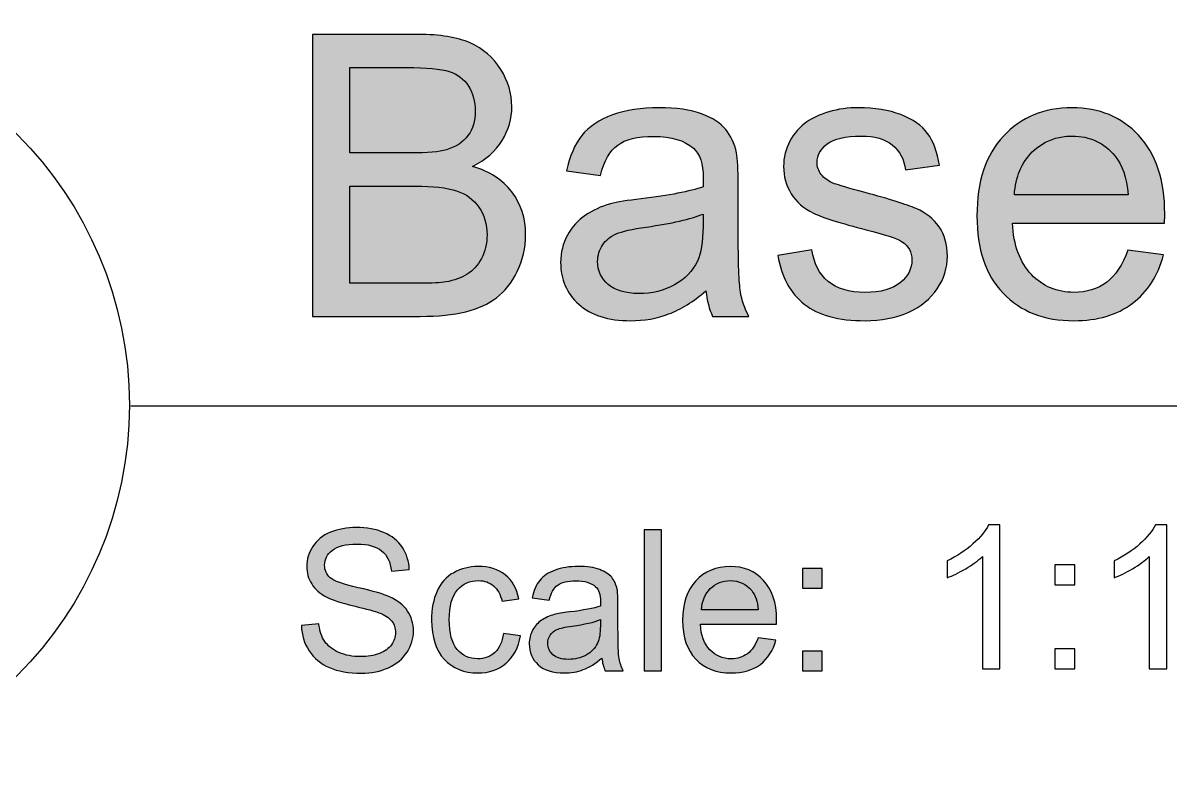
# Model space of a CAD drawing. Extents: x -3.7 to 85.1, y -41.7 to 15.
# Drawn here: x 64.53 to 72.62, y -41.71 to -36.32 of the extents above; entities that cross this region are included whole.
import ezdxf

# ---------------------------------------------------------------- set-up
doc = ezdxf.new("R2010")
doc.units = 0
doc.header["$MEASUREMENT"] = 0
doc.layers.add('LAYER_1', color=7, linetype='CONTINUOUS')

msp = doc.modelspace()

# ---------------------------------------------------------------- hatches: boundary and pattern name
at = {"layer": 'LAYER_1'}
h = msp.add_hatch(color=250, dxfattribs=at)
edge = h.paths.add_edge_path()
edge.add_spline(control_points=[(66.5744, -38.3877), (66.5744, -38.3877), (66.5744, -36.3989), (66.5744, -36.3989), (66.5744, -36.3989), (67.3206, -36.3989), (67.3206, -36.3989), (67.4724, -36.3989), (67.5942, -36.4188), (67.6863, -36.4591), (67.7779, -36.4994), (67.8498, -36.5614), (67.9016, -36.6452), (67.9538, -36.7285), (67.9798, -36.816), (67.9798, -36.9076), (67.9798, -36.9924), (67.9567, -37.0725), (67.9108, -37.1475), (67.865, -37.2224), (67.7956, -37.2831), (67.7025, -37.3294), (67.8228, -37.3646), (67.9155, -37.4247), (67.9798, -37.5099), (68.0446, -37.5947), (68.077, -37.6951), (68.077, -37.8109), (68.077, -37.9044), (68.0571, -37.9909), (68.0178, -38.071), (67.9784, -38.1511), (67.9298, -38.2127), (67.8719, -38.2562), (67.8141, -38.2993), (67.7414, -38.3321), (67.6544, -38.3543), (67.5669, -38.3766), (67.4599, -38.3877), (67.333, -38.3877), (67.333, -38.3877), (66.5744, -38.3877), (66.5744, -38.3877)], knot_values=[0, 0, 0, 0, 0.071429, 0.071429, 0.071429, 0.142857, 0.142857, 0.142857, 0.214286, 0.214286, 0.214286, 0.285714, 0.285714, 0.285714, 0.357143, 0.357143, 0.357143, 0.428571, 0.428571, 0.428571, 0.5, 0.5, 0.5, 0.571429, 0.571429, 0.571429, 0.642857, 0.642857, 0.642857, 0.714286, 0.714286, 0.714286, 0.785714, 0.785714, 0.785714, 0.857143, 0.857143, 0.857143, 0.928571, 0.928571, 0.928571, 1, 1, 1, 1], degree=3, periodic=1)
h = msp.add_hatch(color=250, dxfattribs=at)
edge = h.paths.add_edge_path()
edge.add_spline(control_points=[(66.8382, -37.235), (66.8382, -37.235), (67.2682, -37.235), (67.2682, -37.235), (67.385, -37.235), (67.4687, -37.2271), (67.5192, -37.2118), (67.5863, -37.1919), (67.6367, -37.1586), (67.6706, -37.1123), (67.7044, -37.066), (67.7215, -37.0081), (67.7215, -36.9382), (67.7215, -36.8721), (67.7058, -36.8137), (67.6738, -36.7637), (67.6424, -36.7133), (67.597, -36.6785), (67.5381, -36.66), (67.4794, -36.6415), (67.3784, -36.6322), (67.2359, -36.6322), (67.2359, -36.6322), (66.8382, -36.6322), (66.8382, -36.6322), (66.8382, -36.6322), (66.8382, -37.235), (66.8382, -37.235)], knot_values=[0, 0, 0, 0, 0.111111, 0.111111, 0.111111, 0.222222, 0.222222, 0.222222, 0.333333, 0.333333, 0.333333, 0.444444, 0.444444, 0.444444, 0.555556, 0.555556, 0.555556, 0.666667, 0.666667, 0.666667, 0.777778, 0.777778, 0.777778, 0.888889, 0.888889, 0.888889, 1, 1, 1, 1], degree=3, periodic=1)
h = msp.add_hatch(color=250, dxfattribs=at)
edge = h.paths.add_edge_path()
edge.add_spline(control_points=[(69.3492, -38.2071), (69.2584, -38.2844), (69.171, -38.3386), (69.0872, -38.3705), (69.0033, -38.4025), (68.9136, -38.4182), (68.8173, -38.4182), (68.659, -38.4182), (68.5372, -38.3798), (68.452, -38.3025), (68.3668, -38.2256), (68.3242, -38.127), (68.3242, -38.0071), (68.3242, -37.9368), (68.3404, -37.8725), (68.3724, -37.8141), (68.4048, -37.7558), (68.4469, -37.7095), (68.4987, -37.6743), (68.551, -37.6391), (68.6094, -37.6122), (68.6747, -37.5942), (68.7228, -37.5817), (68.7955, -37.5696), (68.8922, -37.5576), (69.0895, -37.5345), (69.2353, -37.5062), (69.3284, -37.4739), (69.3293, -37.4405), (69.3298, -37.4192), (69.3298, -37.4105), (69.3298, -37.3113), (69.3066, -37.2415), (69.2603, -37.2007), (69.1978, -37.1456), (69.1047, -37.1183), (68.9816, -37.1183), (68.8664, -37.1183), (68.7812, -37.1387), (68.7265, -37.179), (68.6715, -37.2193), (68.6312, -37.2905), (68.6048, -37.3933), (68.6048, -37.3933), (68.3659, -37.36), (68.3659, -37.36), (68.3876, -37.2576), (68.4233, -37.1748), (68.4733, -37.1118), (68.5233, -37.0489), (68.5956, -37.0007), (68.6899, -36.9665), (68.7839, -36.9327), (68.8936, -36.9156), (69.0177, -36.9156), (69.1409, -36.9156), (69.2413, -36.9298), (69.3186, -36.959), (69.3955, -36.9882), (69.4524, -37.0243), (69.4885, -37.0683), (69.5247, -37.1123), (69.5501, -37.1679), (69.5649, -37.235), (69.5727, -37.2767), (69.577, -37.3516), (69.577, -37.4595), (69.577, -37.4595), (69.577, -37.7836), (69.577, -37.7836), (69.577, -38.0099), (69.5821, -38.153), (69.5922, -38.2136), (69.6019, -38.2742), (69.6223, -38.3321), (69.6519, -38.3877), (69.6519, -38.3877), (69.3964, -38.3877), (69.3964, -38.3877), (69.3719, -38.3363), (69.3561, -38.2761), (69.3492, -38.2071)], knot_values=[0, 0, 0, 0, 0.037037, 0.037037, 0.037037, 0.074074, 0.074074, 0.074074, 0.111111, 0.111111, 0.111111, 0.148148, 0.148148, 0.148148, 0.185185, 0.185185, 0.185185, 0.222222, 0.222222, 0.222222, 0.259259, 0.259259, 0.259259, 0.296296, 0.296296, 0.296296, 0.333333, 0.333333, 0.333333, 0.37037, 0.37037, 0.37037, 0.407407, 0.407407, 0.407407, 0.444444, 0.444444, 0.444444, 0.481481, 0.481481, 0.481481, 0.518519, 0.518519, 0.518519, 0.555556, 0.555556, 0.555556, 0.592593, 0.592593, 0.592593, 0.62963, 0.62963, 0.62963, 0.666667, 0.666667, 0.666667, 0.703704, 0.703704, 0.703704, 0.740741, 0.740741, 0.740741, 0.777778, 0.777778, 0.777778, 0.814815, 0.814815, 0.814815, 0.851852, 0.851852, 0.851852, 0.888889, 0.888889, 0.888889, 0.925926, 0.925926, 0.925926, 0.962963, 0.962963, 0.962963, 1, 1, 1, 1], degree=3, periodic=1)
h = msp.add_hatch(color=250, dxfattribs=at)
edge = h.paths.add_edge_path()
edge.add_spline(control_points=[(69.8552, -37.9571), (69.8552, -37.9571), (70.0968, -37.9182), (70.0968, -37.9182), (70.1102, -38.015), (70.1482, -38.0891), (70.2102, -38.1409), (70.2722, -38.1923), (70.3593, -38.2182), (70.4704, -38.2182), (70.5829, -38.2182), (70.6662, -38.1956), (70.7208, -38.1497), (70.775, -38.1044), (70.8024, -38.0507), (70.8024, -37.9891), (70.8024, -37.934), (70.7779, -37.8905), (70.7292, -37.859), (70.695, -37.8373), (70.6116, -37.8099), (70.4792, -37.7761), (70.3005, -37.7312), (70.177, -37.6924), (70.1075, -37.6595), (70.0385, -37.6261), (69.9862, -37.5808), (69.9505, -37.5224), (69.9149, -37.4646), (69.8968, -37.4002), (69.8968, -37.3299), (69.8968, -37.2656), (69.9116, -37.2062), (69.9408, -37.1516), (69.9704, -37.097), (70.0102, -37.0516), (70.0607, -37.0155), (70.0987, -36.9878), (70.1505, -36.9641), (70.2158, -36.9447), (70.2816, -36.9253), (70.3515, -36.9156), (70.4264, -36.9156), (70.5394, -36.9156), (70.6384, -36.9318), (70.7236, -36.9646), (70.8093, -36.997), (70.8722, -37.0415), (70.913, -37.097), (70.9533, -37.153), (70.9815, -37.2276), (70.9968, -37.321), (70.9968, -37.321), (70.7579, -37.3544), (70.7579, -37.3544), (70.7473, -37.2794), (70.7158, -37.2206), (70.6639, -37.1784), (70.6121, -37.1364), (70.5389, -37.1156), (70.4441, -37.1156), (70.3324, -37.1156), (70.2524, -37.1341), (70.2047, -37.1711), (70.157, -37.2082), (70.133, -37.2516), (70.133, -37.3012), (70.133, -37.3326), (70.1427, -37.3613), (70.1626, -37.3868), (70.1824, -37.4127), (70.2135, -37.4345), (70.2561, -37.4516), (70.2807, -37.4609), (70.3519, -37.4817), (70.4713, -37.5142), (70.6436, -37.5599), (70.7639, -37.5979), (70.8324, -37.6271), (70.901, -37.6562), (70.9547, -37.6993), (70.9936, -37.7548), (71.0329, -37.8109), (71.0523, -37.8803), (71.0523, -37.9636), (71.0523, -38.0447), (71.0287, -38.121), (70.981, -38.1928), (70.9333, -38.2645), (70.8648, -38.3201), (70.7755, -38.3594), (70.6857, -38.3988), (70.5843, -38.4182), (70.4713, -38.4182), (70.2843, -38.4182), (70.1413, -38.3793), (70.0431, -38.302), (69.945, -38.2242), (69.8825, -38.1095), (69.8552, -37.9571)], knot_values=[0, 0, 0, 0, 0.030303, 0.030303, 0.030303, 0.060606, 0.060606, 0.060606, 0.090909, 0.090909, 0.090909, 0.121212, 0.121212, 0.121212, 0.151515, 0.151515, 0.151515, 0.181818, 0.181818, 0.181818, 0.212121, 0.212121, 0.212121, 0.242424, 0.242424, 0.242424, 0.272727, 0.272727, 0.272727, 0.30303, 0.30303, 0.30303, 0.333333, 0.333333, 0.333333, 0.363636, 0.363636, 0.363636, 0.393939, 0.393939, 0.393939, 0.424242, 0.424242, 0.424242, 0.454545, 0.454545, 0.454545, 0.484848, 0.484848, 0.484848, 0.515152, 0.515152, 0.515152, 0.545455, 0.545455, 0.545455, 0.575758, 0.575758, 0.575758, 0.606061, 0.606061, 0.606061, 0.636364, 0.636364, 0.636364, 0.666667, 0.666667, 0.666667, 0.69697, 0.69697, 0.69697, 0.727273, 0.727273, 0.727273, 0.757576, 0.757576, 0.757576, 0.787879, 0.787879, 0.787879, 0.818182, 0.818182, 0.818182, 0.848485, 0.848485, 0.848485, 0.878788, 0.878788, 0.878788, 0.909091, 0.909091, 0.909091, 0.939394, 0.939394, 0.939394, 0.969697, 0.969697, 0.969697, 1, 1, 1, 1], degree=3, periodic=1)
h = msp.add_hatch(color=250, dxfattribs=at)
edge = h.paths.add_edge_path()
edge.add_spline(control_points=[(72.3245, -37.921), (72.3245, -37.921), (72.5773, -37.9544), (72.5773, -37.9544), (72.5379, -38.1011), (72.4643, -38.2155), (72.3569, -38.2965), (72.2496, -38.3775), (72.1124, -38.4182), (71.9453, -38.4182), (71.7352, -38.4182), (71.5685, -38.3534), (71.4454, -38.2238), (71.3222, -38.0946), (71.2607, -37.9127), (71.2607, -37.6789), (71.2607, -37.4373), (71.3227, -37.2493), (71.4473, -37.116), (71.5718, -36.9822), (71.7333, -36.9156), (71.9319, -36.9156), (72.1241, -36.9156), (72.281, -36.9808), (72.4027, -37.1118), (72.5245, -37.2428), (72.5856, -37.427), (72.5856, -37.6645), (72.5856, -37.6789), (72.5852, -37.7007), (72.5842, -37.7294), (72.5842, -37.7294), (71.5107, -37.7294), (71.5107, -37.7294), (71.5199, -37.8872), (71.5644, -38.0085), (71.6449, -38.0923), (71.725, -38.1761), (71.8255, -38.2182), (71.9453, -38.2182), (72.0347, -38.2182), (72.1111, -38.1947), (72.1741, -38.1474), (72.2375, -38.1002), (72.2875, -38.0247), (72.3245, -37.921)], knot_values=[0, 0, 0, 0, 0.066667, 0.066667, 0.066667, 0.133333, 0.133333, 0.133333, 0.2, 0.2, 0.2, 0.266667, 0.266667, 0.266667, 0.333333, 0.333333, 0.333333, 0.4, 0.4, 0.4, 0.466667, 0.466667, 0.466667, 0.533333, 0.533333, 0.533333, 0.6, 0.6, 0.6, 0.666667, 0.666667, 0.666667, 0.733333, 0.733333, 0.733333, 0.8, 0.8, 0.8, 0.866667, 0.866667, 0.866667, 0.933333, 0.933333, 0.933333, 1, 1, 1, 1], degree=3, periodic=1)
h = msp.add_hatch(color=250, dxfattribs=at)
edge = h.paths.add_edge_path()
edge.add_spline(control_points=[(71.5246, -37.5294), (71.5246, -37.5294), (72.3273, -37.5294), (72.3273, -37.5294), (72.3166, -37.4081), (72.2856, -37.3173), (72.2352, -37.2567), (72.1579, -37.1627), (72.0569, -37.1156), (71.9333, -37.1156), (71.8213, -37.1156), (71.7273, -37.153), (71.651, -37.228), (71.575, -37.303), (71.5329, -37.4035), (71.5246, -37.5294)], knot_values=[0, 0, 0, 0, 0.2, 0.2, 0.2, 0.4, 0.4, 0.4, 0.6, 0.6, 0.6, 0.8, 0.8, 0.8, 1, 1, 1, 1], degree=3, periodic=1)
h = msp.add_hatch(color=250, dxfattribs=at)
edge = h.paths.add_edge_path()
edge.add_spline(control_points=[(66.8382, -38.1544), (66.8382, -38.1544), (67.3336, -38.1544), (67.3336, -38.1544), (67.4187, -38.1544), (67.4784, -38.1511), (67.5132, -38.1447), (67.5733, -38.134), (67.6243, -38.1159), (67.665, -38.0904), (67.7058, -38.065), (67.7391, -38.0279), (67.7655, -37.9793), (67.7918, -37.9308), (67.8048, -37.8747), (67.8048, -37.8113), (67.8048, -37.7368), (67.7858, -37.6724), (67.7474, -37.6173), (67.7095, -37.5623), (67.6567, -37.5238), (67.5891, -37.5016), (67.5219, -37.4794), (67.4247, -37.4683), (67.2984, -37.4683), (67.2984, -37.4683), (66.8382, -37.4683), (66.8382, -37.4683), (66.8382, -37.4683), (66.8382, -38.1544), (66.8382, -38.1544)], knot_values=[0, 0, 0, 0, 0.1, 0.1, 0.1, 0.2, 0.2, 0.2, 0.3, 0.3, 0.3, 0.4, 0.4, 0.4, 0.5, 0.5, 0.5, 0.6, 0.6, 0.6, 0.7, 0.7, 0.7, 0.8, 0.8, 0.8, 0.9, 0.9, 0.9, 1, 1, 1, 1], degree=3, periodic=1)
h = msp.add_hatch(color=250, dxfattribs=at)
edge = h.paths.add_edge_path()
edge.add_spline(control_points=[(69.3298, -37.6655), (69.2408, -37.7016), (69.1075, -37.7321), (68.9298, -37.7572), (68.8288, -37.7715), (68.7576, -37.7877), (68.7158, -37.8058), (68.6742, -37.8238), (68.6422, -37.8502), (68.6196, -37.8845), (68.5969, -37.9192), (68.5853, -37.9576), (68.5853, -38.0002), (68.5853, -38.0645), (68.6099, -38.1187), (68.6594, -38.1618), (68.7089, -38.2048), (68.7812, -38.2266), (68.8761, -38.2266), (68.9701, -38.2266), (69.0539, -38.2062), (69.1275, -38.165), (69.2006, -38.1242), (69.2547, -38.0682), (69.289, -37.9975), (69.3154, -37.9424), (69.3284, -37.8613), (69.3284, -37.7544), (69.3284, -37.7544), (69.3298, -37.6655), (69.3298, -37.6655)], knot_values=[0, 0, 0, 0, 0.1, 0.1, 0.1, 0.2, 0.2, 0.2, 0.3, 0.3, 0.3, 0.4, 0.4, 0.4, 0.5, 0.5, 0.5, 0.6, 0.6, 0.6, 0.7, 0.7, 0.7, 0.8, 0.8, 0.8, 0.9, 0.9, 0.9, 1, 1, 1, 1], degree=3, periodic=1)
h = msp.add_hatch(color=250, dxfattribs=at)
edge = h.paths.add_edge_path()
edge.add_spline(control_points=[(66.4955, -40.5683), (66.4955, -40.5683), (66.619, -40.5572), (66.619, -40.5572), (66.6248, -40.6072), (66.6385, -40.6481), (66.6601, -40.6803), (66.6816, -40.7122), (66.7149, -40.7381), (66.76, -40.7581), (66.8052, -40.7778), (66.8561, -40.7877), (66.9125, -40.7877), (66.9627, -40.7877), (67.007, -40.7803), (67.0454, -40.7653), (67.0838, -40.7502), (67.1123, -40.7296), (67.131, -40.7035), (67.1498, -40.6773), (67.1593, -40.6488), (67.1593, -40.6182), (67.1593, -40.5872), (67.1503, -40.5601), (67.1322, -40.5367), (67.1142, -40.5136), (67.0844, -40.4942), (67.0427, -40.4782), (67.016, -40.468), (66.957, -40.4518), (66.8656, -40.4299), (66.7741, -40.4079), (66.7102, -40.3873), (66.6737, -40.3678), (66.6262, -40.3428), (66.591, -40.3118), (66.5679, -40.275), (66.5445, -40.2382), (66.533, -40.1967), (66.533, -40.1512), (66.533, -40.1007), (66.5473, -40.0537), (66.5758, -40.0102), (66.6042, -39.9665), (66.6456, -39.9333), (66.7005, -39.9107), (66.7552, -39.8879), (66.8161, -39.8766), (66.883, -39.8766), (66.9565, -39.8766), (67.0216, -39.8885), (67.0778, -39.9123), (67.1341, -39.9358), (67.1773, -39.9708), (67.2077, -40.0171), (67.238, -40.0632), (67.2542, -40.1155), (67.2565, -40.1739), (67.2565, -40.1739), (67.1301, -40.1836), (67.1301, -40.1836), (67.1235, -40.1208), (67.1005, -40.0734), (67.0614, -40.0414), (67.0223, -40.0093), (66.9644, -39.9933), (66.8881, -39.9933), (66.8084, -39.9933), (66.7503, -40.0078), (66.7139, -40.037), (66.6776, -40.0662), (66.6593, -40.1013), (66.6593, -40.1426), (66.6593, -40.1782), (66.6722, -40.2076), (66.6979, -40.2307), (66.7235, -40.2537), (66.7895, -40.2776), (66.8964, -40.3016), (67.0033, -40.3259), (67.0767, -40.347), (67.1165, -40.365), (67.1741, -40.3916), (67.217, -40.4252), (67.2445, -40.4662), (67.2721, -40.5069), (67.2857, -40.5539), (67.2857, -40.6072), (67.2857, -40.6601), (67.2707, -40.7097), (67.2404, -40.7564), (67.21, -40.8032), (67.1667, -40.8396), (67.11, -40.8655), (67.0533, -40.8914), (66.9896, -40.9044), (66.9186, -40.9044), (66.8288, -40.9044), (66.7536, -40.8911), (66.6929, -40.865), (66.632, -40.8388), (66.5846, -40.7995), (66.5501, -40.7467), (66.5153, -40.6942), (66.4973, -40.6347), (66.4955, -40.5683)], knot_values=[0, 0, 0, 0, 0.028571, 0.028571, 0.028571, 0.057143, 0.057143, 0.057143, 0.085714, 0.085714, 0.085714, 0.114286, 0.114286, 0.114286, 0.142857, 0.142857, 0.142857, 0.171429, 0.171429, 0.171429, 0.2, 0.2, 0.2, 0.228571, 0.228571, 0.228571, 0.257143, 0.257143, 0.257143, 0.285714, 0.285714, 0.285714, 0.314286, 0.314286, 0.314286, 0.342857, 0.342857, 0.342857, 0.371429, 0.371429, 0.371429, 0.4, 0.4, 0.4, 0.428571, 0.428571, 0.428571, 0.457143, 0.457143, 0.457143, 0.485714, 0.485714, 0.485714, 0.514286, 0.514286, 0.514286, 0.542857, 0.542857, 0.542857, 0.571429, 0.571429, 0.571429, 0.6, 0.6, 0.6, 0.628571, 0.628571, 0.628571, 0.657143, 0.657143, 0.657143, 0.685714, 0.685714, 0.685714, 0.714286, 0.714286, 0.714286, 0.742857, 0.742857, 0.742857, 0.771429, 0.771429, 0.771429, 0.8, 0.8, 0.8, 0.828571, 0.828571, 0.828571, 0.857143, 0.857143, 0.857143, 0.885714, 0.885714, 0.885714, 0.914286, 0.914286, 0.914286, 0.942857, 0.942857, 0.942857, 0.971429, 0.971429, 0.971429, 1, 1, 1, 1], degree=3, periodic=1)
h = msp.add_hatch(color=250, dxfattribs=at)
edge = h.paths.add_edge_path()
edge.add_spline(control_points=[(68.9136, -40.8877), (68.9136, -40.8877), (68.9136, -39.8933), (68.9136, -39.8933), (68.9136, -39.8933), (69.0359, -39.8933), (69.0359, -39.8933), (69.0359, -39.8933), (69.0359, -40.8877), (69.0359, -40.8877), (69.0359, -40.8877), (68.9136, -40.8877), (68.9136, -40.8877)], knot_values=[0, 0, 0, 0, 0.25, 0.25, 0.25, 0.5, 0.5, 0.5, 0.75, 0.75, 0.75, 1, 1, 1, 1], degree=3, periodic=1)
h = msp.add_hatch(color=250, dxfattribs=at)
edge = h.paths.add_edge_path()
edge.add_spline(control_points=[(67.9204, -40.6239), (67.9204, -40.6239), (68.0399, -40.6404), (68.0399, -40.6404), (68.0267, -40.7227), (67.9933, -40.7868), (67.9394, -40.8333), (67.8855, -40.8798), (67.819, -40.903), (67.7405, -40.903), (67.6422, -40.903), (67.563, -40.8708), (67.5033, -40.8065), (67.4433, -40.7421), (67.4135, -40.6499), (67.4135, -40.5301), (67.4135, -40.4523), (67.4264, -40.3844), (67.4521, -40.3261), (67.4779, -40.2681), (67.517, -40.2243), (67.5697, -40.1954), (67.6222, -40.1662), (67.6794, -40.1516), (67.7415, -40.1516), (67.8195, -40.1516), (67.8836, -40.1713), (67.9331, -40.2109), (67.9829, -40.2504), (68.0148, -40.3067), (68.0287, -40.3794), (68.0287, -40.3794), (67.9107, -40.3975), (67.9107, -40.3975), (67.8993, -40.349), (67.8795, -40.3127), (67.8505, -40.2881), (67.8218, -40.2639), (67.7871, -40.2516), (67.7463, -40.2516), (67.6847, -40.2516), (67.6347, -40.2736), (67.5961, -40.3176), (67.5576, -40.3618), (67.5385, -40.4312), (67.5385, -40.5266), (67.5385, -40.6233), (67.557, -40.6935), (67.594, -40.7372), (67.6313, -40.781), (67.6796, -40.803), (67.7391, -40.803), (67.7873, -40.803), (67.8273, -40.7884), (67.8593, -40.759), (67.8915, -40.7299), (67.9118, -40.6847), (67.9204, -40.6239)], knot_values=[0, 0, 0, 0, 0.052632, 0.052632, 0.052632, 0.105263, 0.105263, 0.105263, 0.157895, 0.157895, 0.157895, 0.210526, 0.210526, 0.210526, 0.263158, 0.263158, 0.263158, 0.315789, 0.315789, 0.315789, 0.368421, 0.368421, 0.368421, 0.421053, 0.421053, 0.421053, 0.473684, 0.473684, 0.473684, 0.526316, 0.526316, 0.526316, 0.578947, 0.578947, 0.578947, 0.631579, 0.631579, 0.631579, 0.684211, 0.684211, 0.684211, 0.736842, 0.736842, 0.736842, 0.789474, 0.789474, 0.789474, 0.842105, 0.842105, 0.842105, 0.894737, 0.894737, 0.894737, 0.947368, 0.947368, 0.947368, 1, 1, 1, 1], degree=3, periodic=1)
h = msp.add_hatch(color=250, dxfattribs=at)
edge = h.paths.add_edge_path()
edge.add_spline(control_points=[(68.6148, -40.7974), (68.5695, -40.8361), (68.5257, -40.8632), (68.4839, -40.8791), (68.4419, -40.8951), (68.397, -40.903), (68.3489, -40.903), (68.2698, -40.903), (68.2088, -40.8838), (68.1662, -40.8451), (68.1236, -40.8067), (68.1024, -40.7574), (68.1024, -40.6975), (68.1024, -40.6622), (68.1104, -40.6301), (68.1264, -40.6009), (68.1427, -40.5717), (68.1637, -40.5486), (68.1896, -40.531), (68.2158, -40.5134), (68.245, -40.4999), (68.2776, -40.491), (68.3016, -40.4847), (68.338, -40.4787), (68.3864, -40.4727), (68.485, -40.4611), (68.5579, -40.447), (68.6044, -40.4307), (68.6049, -40.4141), (68.6051, -40.4035), (68.6051, -40.399), (68.6051, -40.3496), (68.5936, -40.3146), (68.5704, -40.2942), (68.5392, -40.2667), (68.4927, -40.253), (68.431, -40.253), (68.3735, -40.253), (68.3308, -40.2632), (68.3035, -40.2833), (68.2759, -40.3035), (68.2559, -40.3391), (68.2426, -40.3905), (68.2426, -40.3905), (68.1232, -40.3738), (68.1232, -40.3738), (68.1341, -40.3227), (68.1519, -40.2812), (68.1769, -40.2498), (68.2019, -40.2183), (68.238, -40.1942), (68.2853, -40.1771), (68.3322, -40.1602), (68.3871, -40.1516), (68.4491, -40.1516), (68.5107, -40.1516), (68.5609, -40.1587), (68.5996, -40.1733), (68.638, -40.1879), (68.6664, -40.206), (68.6845, -40.228), (68.7026, -40.25), (68.7153, -40.2778), (68.7227, -40.3113), (68.7267, -40.3321), (68.7287, -40.3696), (68.7287, -40.4236), (68.7287, -40.4236), (68.7287, -40.5856), (68.7287, -40.5856), (68.7287, -40.6988), (68.7313, -40.7704), (68.7364, -40.8007), (68.7413, -40.831), (68.7514, -40.8599), (68.7662, -40.8877), (68.7662, -40.8877), (68.6384, -40.8877), (68.6384, -40.8877), (68.6262, -40.862), (68.6183, -40.8319), (68.6148, -40.7974)], knot_values=[0, 0, 0, 0, 0.037037, 0.037037, 0.037037, 0.074074, 0.074074, 0.074074, 0.111111, 0.111111, 0.111111, 0.148148, 0.148148, 0.148148, 0.185185, 0.185185, 0.185185, 0.222222, 0.222222, 0.222222, 0.259259, 0.259259, 0.259259, 0.296296, 0.296296, 0.296296, 0.333333, 0.333333, 0.333333, 0.37037, 0.37037, 0.37037, 0.407407, 0.407407, 0.407407, 0.444444, 0.444444, 0.444444, 0.481481, 0.481481, 0.481481, 0.518519, 0.518519, 0.518519, 0.555556, 0.555556, 0.555556, 0.592593, 0.592593, 0.592593, 0.62963, 0.62963, 0.62963, 0.666667, 0.666667, 0.666667, 0.703704, 0.703704, 0.703704, 0.740741, 0.740741, 0.740741, 0.777778, 0.777778, 0.777778, 0.814815, 0.814815, 0.814815, 0.851852, 0.851852, 0.851852, 0.888889, 0.888889, 0.888889, 0.925926, 0.925926, 0.925926, 0.962963, 0.962963, 0.962963, 1, 1, 1, 1], degree=3, periodic=1)
h = msp.add_hatch(color=250, dxfattribs=at)
edge = h.paths.add_edge_path()
edge.add_spline(control_points=[(69.7167, -40.6544), (69.7167, -40.6544), (69.843, -40.671), (69.843, -40.671), (69.8233, -40.7444), (69.7865, -40.8016), (69.7329, -40.8421), (69.6792, -40.8826), (69.6107, -40.903), (69.5271, -40.903), (69.422, -40.903), (69.3387, -40.8705), (69.2771, -40.8058), (69.2155, -40.7412), (69.1847, -40.6502), (69.1847, -40.5333), (69.1847, -40.4124), (69.2158, -40.3185), (69.278, -40.2519), (69.3403, -40.185), (69.421, -40.1516), (69.5204, -40.1516), (69.6164, -40.1516), (69.6949, -40.1842), (69.7558, -40.2498), (69.8167, -40.3153), (69.8472, -40.4074), (69.8472, -40.5262), (69.8472, -40.5333), (69.847, -40.5442), (69.8465, -40.5585), (69.8465, -40.5585), (69.3097, -40.5585), (69.3097, -40.5585), (69.3144, -40.6375), (69.3366, -40.6981), (69.3768, -40.74), (69.4169, -40.7819), (69.4671, -40.803), (69.5271, -40.803), (69.5718, -40.803), (69.6099, -40.7912), (69.6414, -40.7676), (69.6732, -40.7439), (69.6981, -40.7062), (69.7167, -40.6544)], knot_values=[0, 0, 0, 0, 0.066667, 0.066667, 0.066667, 0.133333, 0.133333, 0.133333, 0.2, 0.2, 0.2, 0.266667, 0.266667, 0.266667, 0.333333, 0.333333, 0.333333, 0.4, 0.4, 0.4, 0.466667, 0.466667, 0.466667, 0.533333, 0.533333, 0.533333, 0.6, 0.6, 0.6, 0.666667, 0.666667, 0.666667, 0.733333, 0.733333, 0.733333, 0.8, 0.8, 0.8, 0.866667, 0.866667, 0.866667, 0.933333, 0.933333, 0.933333, 1, 1, 1, 1], degree=3, periodic=1)
h = msp.add_hatch(color=250, dxfattribs=at)
edge = h.paths.add_edge_path()
edge.add_spline(control_points=[(70.0308, -40.3058), (70.0308, -40.3058), (70.0308, -40.1669), (70.0308, -40.1669), (70.0308, -40.1669), (70.1696, -40.1669), (70.1696, -40.1669), (70.1696, -40.1669), (70.1696, -40.3058), (70.1696, -40.3058), (70.1696, -40.3058), (70.0308, -40.3058), (70.0308, -40.3058)], knot_values=[0, 0, 0, 0, 0.25, 0.25, 0.25, 0.5, 0.5, 0.5, 0.75, 0.75, 0.75, 1, 1, 1, 1], degree=3, periodic=1)
h = msp.add_hatch(color=250, dxfattribs=at)
edge = h.paths.add_edge_path()
edge.add_spline(control_points=[(69.3167, -40.4585), (69.3167, -40.4585), (69.7181, -40.4585), (69.7181, -40.4585), (69.7127, -40.3979), (69.6972, -40.3525), (69.672, -40.3222), (69.6333, -40.2752), (69.5829, -40.2516), (69.5211, -40.2516), (69.465, -40.2516), (69.4181, -40.2704), (69.3799, -40.3078), (69.3419, -40.3453), (69.3209, -40.3956), (69.3167, -40.4585)], knot_values=[0, 0, 0, 0, 0.2, 0.2, 0.2, 0.4, 0.4, 0.4, 0.6, 0.6, 0.6, 0.8, 0.8, 0.8, 1, 1, 1, 1], degree=3, periodic=1)
h = msp.add_hatch(color=250, dxfattribs=at)
edge = h.paths.add_edge_path()
edge.add_spline(control_points=[(68.6051, -40.5266), (68.5607, -40.5447), (68.494, -40.5599), (68.4051, -40.5725), (68.3547, -40.5796), (68.319, -40.5877), (68.2981, -40.5967), (68.2773, -40.6058), (68.2613, -40.619), (68.2501, -40.6361), (68.2387, -40.6535), (68.233, -40.6727), (68.233, -40.6939), (68.233, -40.7261), (68.2452, -40.7532), (68.2699, -40.7747), (68.2947, -40.7963), (68.3308, -40.8071), (68.3782, -40.8071), (68.4253, -40.8071), (68.4672, -40.797), (68.5039, -40.7764), (68.5405, -40.756), (68.5676, -40.7279), (68.5847, -40.6926), (68.5979, -40.665), (68.6044, -40.6245), (68.6044, -40.571), (68.6044, -40.571), (68.6051, -40.5266), (68.6051, -40.5266)], knot_values=[0, 0, 0, 0, 0.1, 0.1, 0.1, 0.2, 0.2, 0.2, 0.3, 0.3, 0.3, 0.4, 0.4, 0.4, 0.5, 0.5, 0.5, 0.6, 0.6, 0.6, 0.7, 0.7, 0.7, 0.8, 0.8, 0.8, 0.9, 0.9, 0.9, 1, 1, 1, 1], degree=3, periodic=1)
h = msp.add_hatch(color=250, dxfattribs=at)
edge = h.paths.add_edge_path()
edge.add_spline(control_points=[(70.0308, -40.8877), (70.0308, -40.8877), (70.0308, -40.7488), (70.0308, -40.7488), (70.0308, -40.7488), (70.1696, -40.7488), (70.1696, -40.7488), (70.1696, -40.7488), (70.1696, -40.8877), (70.1696, -40.8877), (70.1696, -40.8877), (70.0308, -40.8877), (70.0308, -40.8877)], knot_values=[0, 0, 0, 0, 0.25, 0.25, 0.25, 0.5, 0.5, 0.5, 0.75, 0.75, 0.75, 1, 1, 1, 1], degree=3, periodic=1)

# ---------------------------------------------------------------- linework, layer by layer
at = {"layer": 'LAYER_1', "color": 250}
for points, knots in [([(65.2816, -39.0127), (65.2816, -37.5243), (64.075, -36.3177), (62.5865, -36.3177), (61.0981, -36.3177), (59.8916, -37.5243), (59.8916, -39.0127), (59.8916, -40.5011), (61.0981, -41.7076), (62.5865, -41.7076), (64.075, -41.7076), (65.2816, -40.5011), (65.2816, -39.0127)], [0, 0, 0, 0, 0.25, 0.25, 0.25, 0.5, 0.5, 0.5, 0.75, 0.75, 0.75, 1, 1, 1, 1]), ([(66.5744, -38.3877), (66.5744, -38.3877), (66.5744, -36.3989), (66.5744, -36.3989), (66.5744, -36.3989), (67.3206, -36.3989), (67.3206, -36.3989), (67.4724, -36.3989), (67.5942, -36.4188), (67.6863, -36.4591), (67.7779, -36.4994), (67.8498, -36.5614), (67.9016, -36.6452), (67.9538, -36.7285), (67.9798, -36.816), (67.9798, -36.9076), (67.9798, -36.9924), (67.9567, -37.0725), (67.9108, -37.1475), (67.865, -37.2224), (67.7956, -37.2831), (67.7025, -37.3294), (67.8228, -37.3646), (67.9155, -37.4247), (67.9798, -37.5099), (68.0446, -37.5947), (68.077, -37.6951), (68.077, -37.8109), (68.077, -37.9044), (68.0571, -37.9909), (68.0178, -38.071), (67.9784, -38.1511), (67.9298, -38.2127), (67.8719, -38.2562), (67.8141, -38.2993), (67.7414, -38.3321), (67.6544, -38.3543), (67.5669, -38.3766), (67.4599, -38.3877), (67.333, -38.3877), (67.333, -38.3877), (66.5744, -38.3877), (66.5744, -38.3877)], [0, 0, 0, 0, 0.071429, 0.071429, 0.071429, 0.142857, 0.142857, 0.142857, 0.214286, 0.214286, 0.214286, 0.285714, 0.285714, 0.285714, 0.357143, 0.357143, 0.357143, 0.428571, 0.428571, 0.428571, 0.5, 0.5, 0.5, 0.571429, 0.571429, 0.571429, 0.642857, 0.642857, 0.642857, 0.714286, 0.714286, 0.714286, 0.785714, 0.785714, 0.785714, 0.857143, 0.857143, 0.857143, 0.928571, 0.928571, 0.928571, 1, 1, 1, 1]), ([(66.8382, -37.235), (66.8382, -37.235), (67.2682, -37.235), (67.2682, -37.235), (67.385, -37.235), (67.4687, -37.2271), (67.5192, -37.2118), (67.5863, -37.1919), (67.6367, -37.1586), (67.6706, -37.1123), (67.7044, -37.066), (67.7215, -37.0081), (67.7215, -36.9382), (67.7215, -36.8721), (67.7058, -36.8137), (67.6738, -36.7637), (67.6424, -36.7133), (67.597, -36.6785), (67.5381, -36.66), (67.4794, -36.6415), (67.3784, -36.6322), (67.2359, -36.6322), (67.2359, -36.6322), (66.8382, -36.6322), (66.8382, -36.6322), (66.8382, -36.6322), (66.8382, -37.235), (66.8382, -37.235)], [0, 0, 0, 0, 0.111111, 0.111111, 0.111111, 0.222222, 0.222222, 0.222222, 0.333333, 0.333333, 0.333333, 0.444444, 0.444444, 0.444444, 0.555556, 0.555556, 0.555556, 0.666667, 0.666667, 0.666667, 0.777778, 0.777778, 0.777778, 0.888889, 0.888889, 0.888889, 1, 1, 1, 1]), ([(69.3492, -38.2071), (69.2584, -38.2844), (69.171, -38.3386), (69.0872, -38.3705), (69.0033, -38.4025), (68.9136, -38.4182), (68.8173, -38.4182), (68.659, -38.4182), (68.5372, -38.3798), (68.452, -38.3025), (68.3668, -38.2256), (68.3242, -38.127), (68.3242, -38.0071), (68.3242, -37.9368), (68.3404, -37.8725), (68.3724, -37.8141), (68.4048, -37.7558), (68.4469, -37.7095), (68.4987, -37.6743), (68.551, -37.6391), (68.6094, -37.6122), (68.6747, -37.5942), (68.7228, -37.5817), (68.7955, -37.5696), (68.8922, -37.5576), (69.0895, -37.5345), (69.2353, -37.5062), (69.3284, -37.4739), (69.3293, -37.4405), (69.3298, -37.4192), (69.3298, -37.4105), (69.3298, -37.3113), (69.3066, -37.2415), (69.2603, -37.2007), (69.1978, -37.1456), (69.1047, -37.1183), (68.9816, -37.1183), (68.8664, -37.1183), (68.7812, -37.1387), (68.7265, -37.179), (68.6715, -37.2193), (68.6312, -37.2905), (68.6048, -37.3933), (68.6048, -37.3933), (68.3659, -37.36), (68.3659, -37.36), (68.3876, -37.2576), (68.4233, -37.1748), (68.4733, -37.1118), (68.5233, -37.0489), (68.5956, -37.0007), (68.6899, -36.9665), (68.7839, -36.9327), (68.8936, -36.9156), (69.0177, -36.9156), (69.1409, -36.9156), (69.2413, -36.9298), (69.3186, -36.959), (69.3955, -36.9882), (69.4524, -37.0243), (69.4885, -37.0683), (69.5247, -37.1123), (69.5501, -37.1679), (69.5649, -37.235), (69.5727, -37.2767), (69.577, -37.3516), (69.577, -37.4595), (69.577, -37.4595), (69.577, -37.7836), (69.577, -37.7836), (69.577, -38.0099), (69.5821, -38.153), (69.5922, -38.2136), (69.6019, -38.2742), (69.6223, -38.3321), (69.6519, -38.3877), (69.6519, -38.3877), (69.3964, -38.3877), (69.3964, -38.3877), (69.3719, -38.3363), (69.3561, -38.2761), (69.3492, -38.2071)], [0, 0, 0, 0, 0.037037, 0.037037, 0.037037, 0.074074, 0.074074, 0.074074, 0.111111, 0.111111, 0.111111, 0.148148, 0.148148, 0.148148, 0.185185, 0.185185, 0.185185, 0.222222, 0.222222, 0.222222, 0.259259, 0.259259, 0.259259, 0.296296, 0.296296, 0.296296, 0.333333, 0.333333, 0.333333, 0.37037, 0.37037, 0.37037, 0.407407, 0.407407, 0.407407, 0.444444, 0.444444, 0.444444, 0.481481, 0.481481, 0.481481, 0.518519, 0.518519, 0.518519, 0.555556, 0.555556, 0.555556, 0.592593, 0.592593, 0.592593, 0.62963, 0.62963, 0.62963, 0.666667, 0.666667, 0.666667, 0.703704, 0.703704, 0.703704, 0.740741, 0.740741, 0.740741, 0.777778, 0.777778, 0.777778, 0.814815, 0.814815, 0.814815, 0.851852, 0.851852, 0.851852, 0.888889, 0.888889, 0.888889, 0.925926, 0.925926, 0.925926, 0.962963, 0.962963, 0.962963, 1, 1, 1, 1]), ([(69.8552, -37.9571), (69.8552, -37.9571), (70.0968, -37.9182), (70.0968, -37.9182), (70.1102, -38.015), (70.1482, -38.0891), (70.2102, -38.1409), (70.2722, -38.1923), (70.3593, -38.2182), (70.4704, -38.2182), (70.5829, -38.2182), (70.6662, -38.1956), (70.7208, -38.1497), (70.775, -38.1044), (70.8024, -38.0507), (70.8024, -37.9891), (70.8024, -37.934), (70.7779, -37.8905), (70.7292, -37.859), (70.695, -37.8373), (70.6116, -37.8099), (70.4792, -37.7761), (70.3005, -37.7312), (70.177, -37.6924), (70.1075, -37.6595), (70.0385, -37.6261), (69.9862, -37.5808), (69.9505, -37.5224), (69.9149, -37.4646), (69.8968, -37.4002), (69.8968, -37.3299), (69.8968, -37.2656), (69.9116, -37.2062), (69.9408, -37.1516), (69.9704, -37.097), (70.0102, -37.0516), (70.0607, -37.0155), (70.0987, -36.9878), (70.1505, -36.9641), (70.2158, -36.9447), (70.2816, -36.9253), (70.3515, -36.9156), (70.4264, -36.9156), (70.5394, -36.9156), (70.6384, -36.9318), (70.7236, -36.9646), (70.8093, -36.997), (70.8722, -37.0415), (70.913, -37.097), (70.9533, -37.153), (70.9815, -37.2276), (70.9968, -37.321), (70.9968, -37.321), (70.7579, -37.3544), (70.7579, -37.3544), (70.7473, -37.2794), (70.7158, -37.2206), (70.6639, -37.1784), (70.6121, -37.1364), (70.5389, -37.1156), (70.4441, -37.1156), (70.3324, -37.1156), (70.2524, -37.1341), (70.2047, -37.1711), (70.157, -37.2082), (70.133, -37.2516), (70.133, -37.3012), (70.133, -37.3326), (70.1427, -37.3613), (70.1626, -37.3868), (70.1824, -37.4127), (70.2135, -37.4345), (70.2561, -37.4516), (70.2807, -37.4609), (70.3519, -37.4817), (70.4713, -37.5142), (70.6436, -37.5599), (70.7639, -37.5979), (70.8324, -37.6271), (70.901, -37.6562), (70.9547, -37.6993), (70.9936, -37.7548), (71.0329, -37.8109), (71.0523, -37.8803), (71.0523, -37.9636), (71.0523, -38.0447), (71.0287, -38.121), (70.981, -38.1928), (70.9333, -38.2645), (70.8648, -38.3201), (70.7755, -38.3594), (70.6857, -38.3988), (70.5843, -38.4182), (70.4713, -38.4182), (70.2843, -38.4182), (70.1413, -38.3793), (70.0431, -38.302), (69.945, -38.2242), (69.8825, -38.1095), (69.8552, -37.9571)], [0, 0, 0, 0, 0.030303, 0.030303, 0.030303, 0.060606, 0.060606, 0.060606, 0.090909, 0.090909, 0.090909, 0.121212, 0.121212, 0.121212, 0.151515, 0.151515, 0.151515, 0.181818, 0.181818, 0.181818, 0.212121, 0.212121, 0.212121, 0.242424, 0.242424, 0.242424, 0.272727, 0.272727, 0.272727, 0.30303, 0.30303, 0.30303, 0.333333, 0.333333, 0.333333, 0.363636, 0.363636, 0.363636, 0.393939, 0.393939, 0.393939, 0.424242, 0.424242, 0.424242, 0.454545, 0.454545, 0.454545, 0.484848, 0.484848, 0.484848, 0.515152, 0.515152, 0.515152, 0.545455, 0.545455, 0.545455, 0.575758, 0.575758, 0.575758, 0.606061, 0.606061, 0.606061, 0.636364, 0.636364, 0.636364, 0.666667, 0.666667, 0.666667, 0.69697, 0.69697, 0.69697, 0.727273, 0.727273, 0.727273, 0.757576, 0.757576, 0.757576, 0.787879, 0.787879, 0.787879, 0.818182, 0.818182, 0.818182, 0.848485, 0.848485, 0.848485, 0.878788, 0.878788, 0.878788, 0.909091, 0.909091, 0.909091, 0.939394, 0.939394, 0.939394, 0.969697, 0.969697, 0.969697, 1, 1, 1, 1]), ([(72.3245, -37.921), (72.3245, -37.921), (72.5773, -37.9544), (72.5773, -37.9544), (72.5379, -38.1011), (72.4643, -38.2155), (72.3569, -38.2965), (72.2496, -38.3775), (72.1124, -38.4182), (71.9453, -38.4182), (71.7352, -38.4182), (71.5685, -38.3534), (71.4454, -38.2238), (71.3222, -38.0946), (71.2607, -37.9127), (71.2607, -37.6789), (71.2607, -37.4373), (71.3227, -37.2493), (71.4473, -37.116), (71.5718, -36.9822), (71.7333, -36.9156), (71.9319, -36.9156), (72.1241, -36.9156), (72.281, -36.9808), (72.4027, -37.1118), (72.5245, -37.2428), (72.5856, -37.427), (72.5856, -37.6645), (72.5856, -37.6789), (72.5852, -37.7007), (72.5842, -37.7294), (72.5842, -37.7294), (71.5107, -37.7294), (71.5107, -37.7294), (71.5199, -37.8872), (71.5644, -38.0085), (71.6449, -38.0923), (71.725, -38.1761), (71.8255, -38.2182), (71.9453, -38.2182), (72.0347, -38.2182), (72.1111, -38.1947), (72.1741, -38.1474), (72.2375, -38.1002), (72.2875, -38.0247), (72.3245, -37.921)], [0, 0, 0, 0, 0.066667, 0.066667, 0.066667, 0.133333, 0.133333, 0.133333, 0.2, 0.2, 0.2, 0.266667, 0.266667, 0.266667, 0.333333, 0.333333, 0.333333, 0.4, 0.4, 0.4, 0.466667, 0.466667, 0.466667, 0.533333, 0.533333, 0.533333, 0.6, 0.6, 0.6, 0.666667, 0.666667, 0.666667, 0.733333, 0.733333, 0.733333, 0.8, 0.8, 0.8, 0.866667, 0.866667, 0.866667, 0.933333, 0.933333, 0.933333, 1, 1, 1, 1]), ([(71.5246, -37.5294), (71.5246, -37.5294), (72.3273, -37.5294), (72.3273, -37.5294), (72.3166, -37.4081), (72.2856, -37.3173), (72.2352, -37.2567), (72.1579, -37.1627), (72.0569, -37.1156), (71.9333, -37.1156), (71.8213, -37.1156), (71.7273, -37.153), (71.651, -37.228), (71.575, -37.303), (71.5329, -37.4035), (71.5246, -37.5294)], [0, 0, 0, 0, 0.2, 0.2, 0.2, 0.4, 0.4, 0.4, 0.6, 0.6, 0.6, 0.8, 0.8, 0.8, 1, 1, 1, 1]), ([(66.8382, -38.1544), (66.8382, -38.1544), (67.3336, -38.1544), (67.3336, -38.1544), (67.4187, -38.1544), (67.4784, -38.1511), (67.5132, -38.1447), (67.5733, -38.134), (67.6243, -38.1159), (67.665, -38.0904), (67.7058, -38.065), (67.7391, -38.0279), (67.7655, -37.9793), (67.7918, -37.9308), (67.8048, -37.8747), (67.8048, -37.8113), (67.8048, -37.7368), (67.7858, -37.6724), (67.7474, -37.6173), (67.7095, -37.5623), (67.6567, -37.5238), (67.5891, -37.5016), (67.5219, -37.4794), (67.4247, -37.4683), (67.2984, -37.4683), (67.2984, -37.4683), (66.8382, -37.4683), (66.8382, -37.4683), (66.8382, -37.4683), (66.8382, -38.1544), (66.8382, -38.1544)], [0, 0, 0, 0, 0.1, 0.1, 0.1, 0.2, 0.2, 0.2, 0.3, 0.3, 0.3, 0.4, 0.4, 0.4, 0.5, 0.5, 0.5, 0.6, 0.6, 0.6, 0.7, 0.7, 0.7, 0.8, 0.8, 0.8, 0.9, 0.9, 0.9, 1, 1, 1, 1]), ([(69.3298, -37.6655), (69.2408, -37.7016), (69.1075, -37.7321), (68.9298, -37.7572), (68.8288, -37.7715), (68.7576, -37.7877), (68.7158, -37.8058), (68.6742, -37.8238), (68.6422, -37.8502), (68.6196, -37.8845), (68.5969, -37.9192), (68.5853, -37.9576), (68.5853, -38.0002), (68.5853, -38.0645), (68.6099, -38.1187), (68.6594, -38.1618), (68.7089, -38.2048), (68.7812, -38.2266), (68.8761, -38.2266), (68.9701, -38.2266), (69.0539, -38.2062), (69.1275, -38.165), (69.2006, -38.1242), (69.2547, -38.0682), (69.289, -37.9975), (69.3154, -37.9424), (69.3284, -37.8613), (69.3284, -37.7544), (69.3284, -37.7544), (69.3298, -37.6655), (69.3298, -37.6655)], [0, 0, 0, 0, 0.1, 0.1, 0.1, 0.2, 0.2, 0.2, 0.3, 0.3, 0.3, 0.4, 0.4, 0.4, 0.5, 0.5, 0.5, 0.6, 0.6, 0.6, 0.7, 0.7, 0.7, 0.8, 0.8, 0.8, 0.9, 0.9, 0.9, 1, 1, 1, 1]), ([(66.4955, -40.5683), (66.4955, -40.5683), (66.619, -40.5572), (66.619, -40.5572), (66.6248, -40.6072), (66.6385, -40.6481), (66.6601, -40.6803), (66.6816, -40.7122), (66.7149, -40.7381), (66.76, -40.7581), (66.8052, -40.7778), (66.8561, -40.7877), (66.9125, -40.7877), (66.9627, -40.7877), (67.007, -40.7803), (67.0454, -40.7653), (67.0838, -40.7502), (67.1123, -40.7296), (67.131, -40.7035), (67.1498, -40.6773), (67.1593, -40.6488), (67.1593, -40.6182), (67.1593, -40.5872), (67.1503, -40.5601), (67.1322, -40.5367), (67.1142, -40.5136), (67.0844, -40.4942), (67.0427, -40.4782), (67.016, -40.468), (66.957, -40.4518), (66.8656, -40.4299), (66.7741, -40.4079), (66.7102, -40.3873), (66.6737, -40.3678), (66.6262, -40.3428), (66.591, -40.3118), (66.5679, -40.275), (66.5445, -40.2382), (66.533, -40.1967), (66.533, -40.1512), (66.533, -40.1007), (66.5473, -40.0537), (66.5758, -40.0102), (66.6042, -39.9665), (66.6456, -39.9333), (66.7005, -39.9107), (66.7552, -39.8879), (66.8161, -39.8766), (66.883, -39.8766), (66.9565, -39.8766), (67.0216, -39.8885), (67.0778, -39.9123), (67.1341, -39.9358), (67.1773, -39.9708), (67.2077, -40.0171), (67.238, -40.0632), (67.2542, -40.1155), (67.2565, -40.1739), (67.2565, -40.1739), (67.1301, -40.1836), (67.1301, -40.1836), (67.1235, -40.1208), (67.1005, -40.0734), (67.0614, -40.0414), (67.0223, -40.0093), (66.9644, -39.9933), (66.8881, -39.9933), (66.8084, -39.9933), (66.7503, -40.0078), (66.7139, -40.037), (66.6776, -40.0662), (66.6593, -40.1013), (66.6593, -40.1426), (66.6593, -40.1782), (66.6722, -40.2076), (66.6979, -40.2307), (66.7235, -40.2537), (66.7895, -40.2776), (66.8964, -40.3016), (67.0033, -40.3259), (67.0767, -40.347), (67.1165, -40.365), (67.1741, -40.3916), (67.217, -40.4252), (67.2445, -40.4662), (67.2721, -40.5069), (67.2857, -40.5539), (67.2857, -40.6072), (67.2857, -40.6601), (67.2707, -40.7097), (67.2404, -40.7564), (67.21, -40.8032), (67.1667, -40.8396), (67.11, -40.8655), (67.0533, -40.8914), (66.9896, -40.9044), (66.9186, -40.9044), (66.8288, -40.9044), (66.7536, -40.8911), (66.6929, -40.865), (66.632, -40.8388), (66.5846, -40.7995), (66.5501, -40.7467), (66.5153, -40.6942), (66.4973, -40.6347), (66.4955, -40.5683)], [0, 0, 0, 0, 0.028571, 0.028571, 0.028571, 0.057143, 0.057143, 0.057143, 0.085714, 0.085714, 0.085714, 0.114286, 0.114286, 0.114286, 0.142857, 0.142857, 0.142857, 0.171429, 0.171429, 0.171429, 0.2, 0.2, 0.2, 0.228571, 0.228571, 0.228571, 0.257143, 0.257143, 0.257143, 0.285714, 0.285714, 0.285714, 0.314286, 0.314286, 0.314286, 0.342857, 0.342857, 0.342857, 0.371429, 0.371429, 0.371429, 0.4, 0.4, 0.4, 0.428571, 0.428571, 0.428571, 0.457143, 0.457143, 0.457143, 0.485714, 0.485714, 0.485714, 0.514286, 0.514286, 0.514286, 0.542857, 0.542857, 0.542857, 0.571429, 0.571429, 0.571429, 0.6, 0.6, 0.6, 0.628571, 0.628571, 0.628571, 0.657143, 0.657143, 0.657143, 0.685714, 0.685714, 0.685714, 0.714286, 0.714286, 0.714286, 0.742857, 0.742857, 0.742857, 0.771429, 0.771429, 0.771429, 0.8, 0.8, 0.8, 0.828571, 0.828571, 0.828571, 0.857143, 0.857143, 0.857143, 0.885714, 0.885714, 0.885714, 0.914286, 0.914286, 0.914286, 0.942857, 0.942857, 0.942857, 0.971429, 0.971429, 0.971429, 1, 1, 1, 1]), ([(68.9136, -40.8877), (68.9136, -40.8877), (68.9136, -39.8933), (68.9136, -39.8933), (68.9136, -39.8933), (69.0359, -39.8933), (69.0359, -39.8933), (69.0359, -39.8933), (69.0359, -40.8877), (69.0359, -40.8877), (69.0359, -40.8877), (68.9136, -40.8877), (68.9136, -40.8877)], [0, 0, 0, 0, 0.25, 0.25, 0.25, 0.5, 0.5, 0.5, 0.75, 0.75, 0.75, 1, 1, 1, 1]), ([(71.4233, -40.8729), (71.4233, -40.8729), (71.299, -40.8729), (71.299, -40.8729), (71.299, -40.8729), (71.299, -40.0819), (71.299, -40.0819), (71.2691, -40.1106), (71.2299, -40.139), (71.1814, -40.1675), (71.1329, -40.196), (71.0892, -40.2174), (71.0506, -40.2315), (71.0506, -40.2315), (71.0506, -40.1115), (71.0506, -40.1115), (71.12, -40.079), (71.1807, -40.0395), (71.2327, -39.9929), (71.2847, -39.9466), (71.3216, -39.9016), (71.3433, -39.8579), (71.3433, -39.8579), (71.4233, -39.8579), (71.4233, -39.8579), (71.4233, -39.8579), (71.4233, -40.8729), (71.4233, -40.8729)], [0, 0, 0, 0, 0.111111, 0.111111, 0.111111, 0.222222, 0.222222, 0.222222, 0.333333, 0.333333, 0.333333, 0.444444, 0.444444, 0.444444, 0.555556, 0.555556, 0.555556, 0.666667, 0.666667, 0.666667, 0.777778, 0.777778, 0.777778, 0.888889, 0.888889, 0.888889, 1, 1, 1, 1]), ([(72.6006, -40.8729), (72.6006, -40.8729), (72.4764, -40.8729), (72.4764, -40.8729), (72.4764, -40.8729), (72.4764, -40.0819), (72.4764, -40.0819), (72.4465, -40.1106), (72.4072, -40.139), (72.3587, -40.1675), (72.3102, -40.196), (72.2665, -40.2174), (72.2279, -40.2315), (72.2279, -40.2315), (72.2279, -40.1115), (72.2279, -40.1115), (72.2973, -40.079), (72.358, -40.0395), (72.41, -39.9929), (72.462, -39.9466), (72.4989, -39.9016), (72.5206, -39.8579), (72.5206, -39.8579), (72.6006, -39.8579), (72.6006, -39.8579), (72.6006, -39.8579), (72.6006, -40.8729), (72.6006, -40.8729)], [0, 0, 0, 0, 0.111111, 0.111111, 0.111111, 0.222222, 0.222222, 0.222222, 0.333333, 0.333333, 0.333333, 0.444444, 0.444444, 0.444444, 0.555556, 0.555556, 0.555556, 0.666667, 0.666667, 0.666667, 0.777778, 0.777778, 0.777778, 0.888889, 0.888889, 0.888889, 1, 1, 1, 1]), ([(67.9204, -40.6239), (67.9204, -40.6239), (68.0399, -40.6404), (68.0399, -40.6404), (68.0267, -40.7227), (67.9933, -40.7868), (67.9394, -40.8333), (67.8855, -40.8798), (67.819, -40.903), (67.7405, -40.903), (67.6422, -40.903), (67.563, -40.8708), (67.5033, -40.8065), (67.4433, -40.7421), (67.4135, -40.6499), (67.4135, -40.5301), (67.4135, -40.4523), (67.4264, -40.3844), (67.4521, -40.3261), (67.4779, -40.2681), (67.517, -40.2243), (67.5697, -40.1954), (67.6222, -40.1662), (67.6794, -40.1516), (67.7415, -40.1516), (67.8195, -40.1516), (67.8836, -40.1713), (67.9331, -40.2109), (67.9829, -40.2504), (68.0148, -40.3067), (68.0287, -40.3794), (68.0287, -40.3794), (67.9107, -40.3975), (67.9107, -40.3975), (67.8993, -40.349), (67.8795, -40.3127), (67.8505, -40.2881), (67.8218, -40.2639), (67.7871, -40.2516), (67.7463, -40.2516), (67.6847, -40.2516), (67.6347, -40.2736), (67.5961, -40.3176), (67.5576, -40.3618), (67.5385, -40.4312), (67.5385, -40.5266), (67.5385, -40.6233), (67.557, -40.6935), (67.594, -40.7372), (67.6313, -40.781), (67.6796, -40.803), (67.7391, -40.803), (67.7873, -40.803), (67.8273, -40.7884), (67.8593, -40.759), (67.8915, -40.7299), (67.9118, -40.6847), (67.9204, -40.6239)], [0, 0, 0, 0, 0.052632, 0.052632, 0.052632, 0.105263, 0.105263, 0.105263, 0.157895, 0.157895, 0.157895, 0.210526, 0.210526, 0.210526, 0.263158, 0.263158, 0.263158, 0.315789, 0.315789, 0.315789, 0.368421, 0.368421, 0.368421, 0.421053, 0.421053, 0.421053, 0.473684, 0.473684, 0.473684, 0.526316, 0.526316, 0.526316, 0.578947, 0.578947, 0.578947, 0.631579, 0.631579, 0.631579, 0.684211, 0.684211, 0.684211, 0.736842, 0.736842, 0.736842, 0.789474, 0.789474, 0.789474, 0.842105, 0.842105, 0.842105, 0.894737, 0.894737, 0.894737, 0.947368, 0.947368, 0.947368, 1, 1, 1, 1]), ([(68.6148, -40.7974), (68.5695, -40.8361), (68.5257, -40.8632), (68.4839, -40.8791), (68.4419, -40.8951), (68.397, -40.903), (68.3489, -40.903), (68.2698, -40.903), (68.2088, -40.8838), (68.1662, -40.8451), (68.1236, -40.8067), (68.1024, -40.7574), (68.1024, -40.6975), (68.1024, -40.6622), (68.1104, -40.6301), (68.1264, -40.6009), (68.1427, -40.5717), (68.1637, -40.5486), (68.1896, -40.531), (68.2158, -40.5134), (68.245, -40.4999), (68.2776, -40.491), (68.3016, -40.4847), (68.338, -40.4787), (68.3864, -40.4727), (68.485, -40.4611), (68.5579, -40.447), (68.6044, -40.4307), (68.6049, -40.4141), (68.6051, -40.4035), (68.6051, -40.399), (68.6051, -40.3496), (68.5936, -40.3146), (68.5704, -40.2942), (68.5392, -40.2667), (68.4927, -40.253), (68.431, -40.253), (68.3735, -40.253), (68.3308, -40.2632), (68.3035, -40.2833), (68.2759, -40.3035), (68.2559, -40.3391), (68.2426, -40.3905), (68.2426, -40.3905), (68.1232, -40.3738), (68.1232, -40.3738), (68.1341, -40.3227), (68.1519, -40.2812), (68.1769, -40.2498), (68.2019, -40.2183), (68.238, -40.1942), (68.2853, -40.1771), (68.3322, -40.1602), (68.3871, -40.1516), (68.4491, -40.1516), (68.5107, -40.1516), (68.5609, -40.1587), (68.5996, -40.1733), (68.638, -40.1879), (68.6664, -40.206), (68.6845, -40.228), (68.7026, -40.25), (68.7153, -40.2778), (68.7227, -40.3113), (68.7267, -40.3321), (68.7287, -40.3696), (68.7287, -40.4236), (68.7287, -40.4236), (68.7287, -40.5856), (68.7287, -40.5856), (68.7287, -40.6988), (68.7313, -40.7704), (68.7364, -40.8007), (68.7413, -40.831), (68.7514, -40.8599), (68.7662, -40.8877), (68.7662, -40.8877), (68.6384, -40.8877), (68.6384, -40.8877), (68.6262, -40.862), (68.6183, -40.8319), (68.6148, -40.7974)], [0, 0, 0, 0, 0.037037, 0.037037, 0.037037, 0.074074, 0.074074, 0.074074, 0.111111, 0.111111, 0.111111, 0.148148, 0.148148, 0.148148, 0.185185, 0.185185, 0.185185, 0.222222, 0.222222, 0.222222, 0.259259, 0.259259, 0.259259, 0.296296, 0.296296, 0.296296, 0.333333, 0.333333, 0.333333, 0.37037, 0.37037, 0.37037, 0.407407, 0.407407, 0.407407, 0.444444, 0.444444, 0.444444, 0.481481, 0.481481, 0.481481, 0.518519, 0.518519, 0.518519, 0.555556, 0.555556, 0.555556, 0.592593, 0.592593, 0.592593, 0.62963, 0.62963, 0.62963, 0.666667, 0.666667, 0.666667, 0.703704, 0.703704, 0.703704, 0.740741, 0.740741, 0.740741, 0.777778, 0.777778, 0.777778, 0.814815, 0.814815, 0.814815, 0.851852, 0.851852, 0.851852, 0.888889, 0.888889, 0.888889, 0.925926, 0.925926, 0.925926, 0.962963, 0.962963, 0.962963, 1, 1, 1, 1]), ([(69.7167, -40.6544), (69.7167, -40.6544), (69.843, -40.671), (69.843, -40.671), (69.8233, -40.7444), (69.7865, -40.8016), (69.7329, -40.8421), (69.6792, -40.8826), (69.6107, -40.903), (69.5271, -40.903), (69.422, -40.903), (69.3387, -40.8705), (69.2771, -40.8058), (69.2155, -40.7412), (69.1847, -40.6502), (69.1847, -40.5333), (69.1847, -40.4124), (69.2158, -40.3185), (69.278, -40.2519), (69.3403, -40.185), (69.421, -40.1516), (69.5204, -40.1516), (69.6164, -40.1516), (69.6949, -40.1842), (69.7558, -40.2498), (69.8167, -40.3153), (69.8472, -40.4074), (69.8472, -40.5262), (69.8472, -40.5333), (69.847, -40.5442), (69.8465, -40.5585), (69.8465, -40.5585), (69.3097, -40.5585), (69.3097, -40.5585), (69.3144, -40.6375), (69.3366, -40.6981), (69.3768, -40.74), (69.4169, -40.7819), (69.4671, -40.803), (69.5271, -40.803), (69.5718, -40.803), (69.6099, -40.7912), (69.6414, -40.7676), (69.6732, -40.7439), (69.6981, -40.7062), (69.7167, -40.6544)], [0, 0, 0, 0, 0.066667, 0.066667, 0.066667, 0.133333, 0.133333, 0.133333, 0.2, 0.2, 0.2, 0.266667, 0.266667, 0.266667, 0.333333, 0.333333, 0.333333, 0.4, 0.4, 0.4, 0.466667, 0.466667, 0.466667, 0.533333, 0.533333, 0.533333, 0.6, 0.6, 0.6, 0.666667, 0.666667, 0.666667, 0.733333, 0.733333, 0.733333, 0.8, 0.8, 0.8, 0.866667, 0.866667, 0.866667, 0.933333, 0.933333, 0.933333, 1, 1, 1, 1]), ([(70.0308, -40.3058), (70.0308, -40.3058), (70.0308, -40.1669), (70.0308, -40.1669), (70.0308, -40.1669), (70.1696, -40.1669), (70.1696, -40.1669), (70.1696, -40.1669), (70.1696, -40.3058), (70.1696, -40.3058), (70.1696, -40.3058), (70.0308, -40.3058), (70.0308, -40.3058)], [0, 0, 0, 0, 0.25, 0.25, 0.25, 0.5, 0.5, 0.5, 0.75, 0.75, 0.75, 1, 1, 1, 1]), ([(71.8103, -40.2814), (71.8103, -40.2814), (71.8103, -40.1402), (71.8103, -40.1402), (71.8103, -40.1402), (71.9514, -40.1402), (71.9514, -40.1402), (71.9514, -40.1402), (71.9514, -40.2814), (71.9514, -40.2814), (71.9514, -40.2814), (71.8103, -40.2814), (71.8103, -40.2814)], [0, 0, 0, 0, 0.25, 0.25, 0.25, 0.5, 0.5, 0.5, 0.75, 0.75, 0.75, 1, 1, 1, 1]), ([(69.3167, -40.4585), (69.3167, -40.4585), (69.7181, -40.4585), (69.7181, -40.4585), (69.7127, -40.3979), (69.6972, -40.3525), (69.672, -40.3222), (69.6333, -40.2752), (69.5829, -40.2516), (69.5211, -40.2516), (69.465, -40.2516), (69.4181, -40.2704), (69.3799, -40.3078), (69.3419, -40.3453), (69.3209, -40.3956), (69.3167, -40.4585)], [0, 0, 0, 0, 0.2, 0.2, 0.2, 0.4, 0.4, 0.4, 0.6, 0.6, 0.6, 0.8, 0.8, 0.8, 1, 1, 1, 1]), ([(68.6051, -40.5266), (68.5607, -40.5447), (68.494, -40.5599), (68.4051, -40.5725), (68.3547, -40.5796), (68.319, -40.5877), (68.2981, -40.5967), (68.2773, -40.6058), (68.2613, -40.619), (68.2501, -40.6361), (68.2387, -40.6535), (68.233, -40.6727), (68.233, -40.6939), (68.233, -40.7261), (68.2452, -40.7532), (68.2699, -40.7747), (68.2947, -40.7963), (68.3308, -40.8071), (68.3782, -40.8071), (68.4253, -40.8071), (68.4672, -40.797), (68.5039, -40.7764), (68.5405, -40.756), (68.5676, -40.7279), (68.5847, -40.6926), (68.5979, -40.665), (68.6044, -40.6245), (68.6044, -40.571), (68.6044, -40.571), (68.6051, -40.5266), (68.6051, -40.5266)], [0, 0, 0, 0, 0.1, 0.1, 0.1, 0.2, 0.2, 0.2, 0.3, 0.3, 0.3, 0.4, 0.4, 0.4, 0.5, 0.5, 0.5, 0.6, 0.6, 0.6, 0.7, 0.7, 0.7, 0.8, 0.8, 0.8, 0.9, 0.9, 0.9, 1, 1, 1, 1]), ([(70.0308, -40.8877), (70.0308, -40.8877), (70.0308, -40.7488), (70.0308, -40.7488), (70.0308, -40.7488), (70.1696, -40.7488), (70.1696, -40.7488), (70.1696, -40.7488), (70.1696, -40.8877), (70.1696, -40.8877), (70.1696, -40.8877), (70.0308, -40.8877), (70.0308, -40.8877)], [0, 0, 0, 0, 0.25, 0.25, 0.25, 0.5, 0.5, 0.5, 0.75, 0.75, 0.75, 1, 1, 1, 1]), ([(71.8103, -40.8729), (71.8103, -40.8729), (71.8103, -40.7317), (71.8103, -40.7317), (71.8103, -40.7317), (71.9514, -40.7317), (71.9514, -40.7317), (71.9514, -40.7317), (71.9514, -40.8729), (71.9514, -40.8729), (71.9514, -40.8729), (71.8103, -40.8729), (71.8103, -40.8729)], [0, 0, 0, 0, 0.25, 0.25, 0.25, 0.5, 0.5, 0.5, 0.75, 0.75, 0.75, 1, 1, 1, 1])]:
    msp.add_open_spline(points, degree=3, knots=knots, dxfattribs=at)
msp.add_open_spline([(65.2916, -39.0177), (65.2916, -39.0177), (84.1616, -39.0177), (84.1616, -39.0177)], degree=3, dxfattribs=at)

doc.saveas('drawing.dxf')
